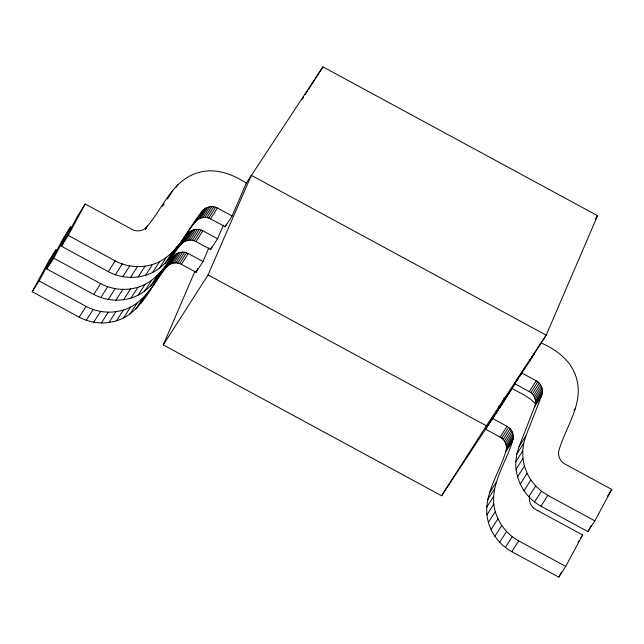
<?xml version="1.0" encoding="UTF-8"?>
<svg xmlns="http://www.w3.org/2000/svg" width="644" height="644" viewBox="0 0 644 644"><rect width="100%" height="100%" fill="white"/><g stroke="black" fill="none" stroke-linecap="round" stroke-linejoin="round"><path stroke-width="0.97" d="M529.65 496.484C528.531 501.547 531.115 507.07 535.687 509.509L582.667 534.971L565.698 566.366L558.799 577.145L511.811 551.683C500.533 545.46 491.968 534.761 488.394 522.381C481.237 497.498 498.859 474.684 505.629 451.959C507.834 446.525 505.323 439.82 500.138 437.107L485.447 429.137L512.085 388.461L524.015 394.933L530.471 399.135L535.47 403.659M565.698 566.366L518.71 540.896C507.432 534.673 498.867 523.983 495.292 511.602C488.136 486.719 505.757 463.897 512.527 441.18C514.733 435.746 512.221 429.041 507.037 426.328L492.346 418.359M515.812 461.659L516.802 454.068L519 446.735L534.753 406.436C536.959 401.003 534.456 394.297 529.271 391.584L514.572 383.615L541.21 342.938C556.907 349.877 572.081 361.292 576.565 378.704C583.722 403.587 566.1 426.409 559.33 449.126C557.124 454.559 559.636 461.265 564.812 463.978L611.8 489.448L594.823 520.843L587.924 531.622L540.944 506.16C525.037 497.571 514.894 479.732 515.812 461.659L522.711 450.881L523.701 443.289L525.898 435.956L541.652 395.658C543.858 390.224 541.354 383.518 536.17 380.797L521.471 372.836M497.989 410.381L441.591 495.775L163.278 344.918L194.995 271.164M246.322 183.097C231.945 173.735 214.106 167.247 197.08 173.011C172.342 180.626 162.908 207.867 147.613 225.955C144.272 230.777 137.293 232.339 132.189 229.481L85.201 204.019L78.302 214.798L61.333 246.193L108.313 271.655C119.679 277.709 133.308 279.053 145.616 275.278C170.354 267.663 179.789 240.413 195.092 222.325C198.433 217.511 205.412 215.941 210.516 218.807L225.207 226.769L232.106 215.99L246.322 183.097L322.934 66.855L597.56 215.708L546.192 335.154L540.147 344.596M32.2 291.716L39.099 280.929L56.076 249.542L49.177 260.321L32.2 291.716L79.188 317.178C90.546 323.232 104.175 324.576 116.483 320.801C141.221 313.185 150.656 285.936 165.959 267.848C169.3 263.034 176.279 261.472 181.383 264.33L196.082 272.291L197.66 268.637M196.082 272.291L202.981 261.512L208.898 247.811M46.762 268.951L53.661 258.172L70.639 226.777L63.74 237.556L46.762 268.951L93.75 294.421C105.109 300.466 118.738 301.811 131.054 298.035C155.792 290.42 165.218 263.179 180.521 245.09C183.862 240.268 190.849 238.707 195.945 241.564L210.644 249.534L211.828 246.789M210.644 249.534L217.543 238.747L223.46 225.046M225.207 226.769L226.39 224.032M163.278 344.918L208.068 274.924L251.305 175.313L546.192 335.154L486.381 425.781L441.591 495.775M504.204 397.807L499.092 408.707M61.333 246.193L68.232 235.406L85.201 204.019M558.799 577.145L561.624 571.912M587.924 531.622L591.224 525.52M79.188 317.178L86.087 306.399C97.445 312.453 111.074 313.789 123.382 310.014C148.128 302.406 157.555 275.157 172.858 257.069C176.198 252.247 183.178 250.685 188.281 253.543L202.981 261.512M93.75 294.421L100.649 283.634C112.008 289.687 125.644 291.032 137.953 287.256C162.691 279.641 172.117 252.392 187.42 234.303C190.761 229.489 197.748 227.928 202.844 230.785L217.543 238.747M108.313 271.655L115.212 260.876C126.578 266.922 140.207 268.266 152.515 264.491C177.253 256.876 186.688 229.634 201.991 211.546C205.331 206.724 212.311 205.162 217.414 208.02L232.106 215.99M86.232 320.301L93.13 309.514M100.794 297.536L107.693 286.757M115.357 274.779L122.255 263.992M145.319 229.079L146.373 227.421M145.488 229.28L147.613 225.955M167.392 199.012L172.697 190.721M176.029 187.356L177.623 184.868M93.678 322.258L100.577 311.471M108.24 299.492L115.139 288.713M122.803 276.735L129.702 265.948M101.333 322.998L108.232 312.219M115.896 300.233L122.795 289.454M130.466 277.475L137.365 266.688M109.005 322.507L115.904 311.728M123.568 299.75L130.466 288.963M138.13 276.984L145.037 266.205M116.483 320.801L123.382 310.014M131.054 298.035L137.953 287.256M145.616 275.278L152.515 264.491M123.592 317.911L130.49 307.132M138.154 295.153L145.053 284.366M152.725 272.388L159.623 261.609M130.136 313.926L137.035 303.147M144.699 291.168L151.598 280.382M159.269 268.403L166.168 257.624M135.94 308.943L142.839 298.164M150.511 286.178L157.41 275.399M165.073 263.42L171.972 252.633M140.867 303.091L147.766 292.304M155.437 280.325L162.336 269.546M170 257.568L176.899 246.781M165.959 267.848L172.858 257.069M180.521 245.09L187.42 234.303M195.092 222.325L201.991 211.546M167.19 266.391L174.089 255.604M181.761 243.625L188.66 232.846M196.323 220.868L203.222 210.081M168.648 265.143L175.546 254.356M183.21 242.377L190.109 231.599M197.772 219.62L204.671 208.833M170.282 264.145L177.18 253.366M184.844 241.387L191.743 230.6M199.415 218.622L206.313 207.843M172.061 263.428L178.96 252.641M186.623 240.663L193.522 229.884M201.186 217.897L208.084 207.118M173.928 262.993L180.827 252.215M188.491 240.236L195.39 229.449M203.061 217.471L209.96 206.692M175.844 262.873L182.743 252.094M190.407 240.115L197.305 229.328M204.977 217.35L211.876 206.571M177.76 263.058L184.659 252.279M192.323 240.301L199.221 229.514M206.893 217.535L213.792 206.756M179.62 263.549L186.518 252.77M194.19 240.784L201.089 230.005M208.753 218.026L215.651 207.247M181.383 264.33L188.281 253.543M195.945 241.564L202.844 230.785M210.516 218.807L217.414 208.02M302.02 99.546L303.63 97.027M305.232 94.515L307.381 91.166M308.452 89.484L322.934 66.855M595.41 219.065L597.56 215.708M515.337 383.381L500.203 407.032L498.432 406.074M516.416 381.683L518.05 379.147M519.676 376.603L521.302 374.059M523.467 370.67L525.093 368.127M526.18 366.436L534.311 353.725L514.572 383.615M500.138 437.107L507.037 426.328M529.271 391.584L536.17 380.797M501.757 438.153L508.655 427.375M530.889 392.631L537.788 381.852M503.181 439.45L510.08 428.671M532.314 393.927L539.213 383.148M504.381 440.955L511.28 430.168M533.514 395.432L540.413 384.645M505.331 442.629L512.23 431.842M534.464 397.107L541.363 386.32M505.999 444.432L512.898 433.645M535.124 398.91L542.023 388.123M506.361 446.316L513.26 435.529M535.494 400.793L542.393 390.006M506.426 448.232L513.324 437.445M535.558 402.709L542.457 391.922M506.176 450.132L513.075 439.345M535.309 404.601L542.208 393.822M505.629 451.959L512.527 441.18M534.753 406.436L541.652 395.658M489.875 492.258L496.774 481.479M519 446.735L525.898 435.956M487.669 499.591L494.568 488.812M516.802 454.068L523.701 443.289M486.679 507.19L493.578 496.403M486.92 514.854L493.819 504.067M516.053 469.323L522.952 458.544L522.711 450.881M488.394 522.381L495.292 511.602M517.526 476.858L524.425 466.079L522.952 458.544M491.058 529.593L497.957 518.814M520.183 484.071L527.082 473.284L524.425 466.079M574.021 410.486L575.084 408.827M494.842 536.291L501.74 525.512M523.966 490.768L530.865 479.989L527.082 473.284M499.647 542.304L506.546 531.525M528.78 496.782L535.679 486.003L530.865 479.989M505.355 547.481L512.254 536.694M534.488 501.958L541.387 491.171L535.679 486.003M511.811 551.683L518.71 540.896M540.944 506.16L547.843 495.373L594.823 520.843M577.893 542.433L578.956 540.775M580.55 538.287L582.667 534.971M607.558 496.081L611.8 489.448M485.447 429.137L505.186 399.248M162.296 206.418L164.051 203.963M208.068 274.924L486.381 425.781M68.232 235.406L115.212 260.876M53.661 258.172L100.649 283.634M39.099 280.929L86.087 306.399M541.387 491.171L547.843 495.373"/></g></svg>
